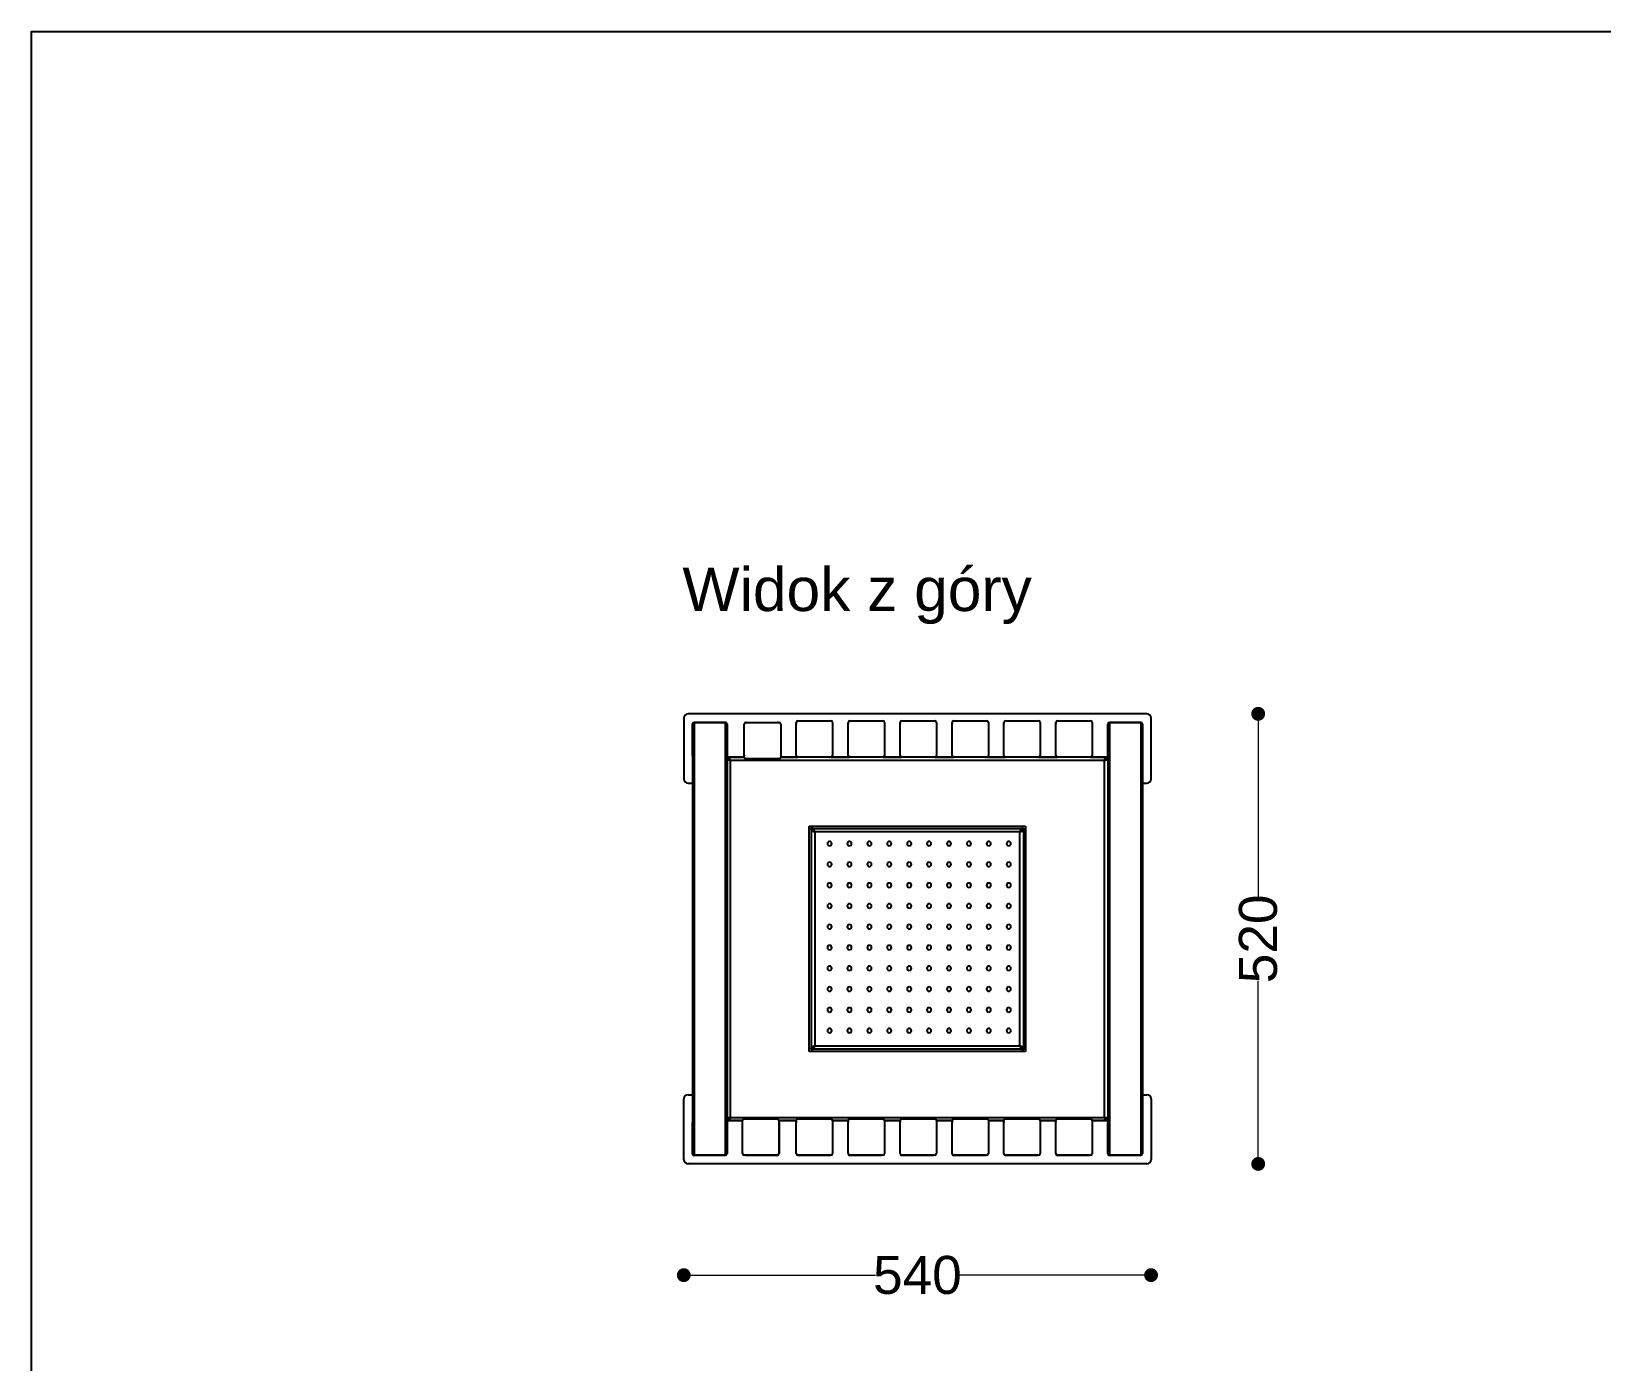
# Model space of a CAD drawing. Header units: millimetres. Extents: x 10366 to 13995, y 24552 to 29685.
# Drawn here: x 10366 to 12181, y 28148 to 29685 of the extents above; entities that cross this region are included whole.
import ezdxf

# ---------------------------------------------------------------- set-up
doc = ezdxf.new("R2010")
doc.units = ezdxf.units.MM
doc.header["$LTSCALE"] = 3
doc.layers.add('Default', color=7, linetype='Continuous')
doc.styles.get("Standard").update_dxf_attribs({"font": 'arial.ttf'})
doc.dimstyles.new('MATEUSZ', dxfattribs={"dimtxt": 35, "dimasz": 16, "dimexe": 0.18, "dimexo": 0.0625, "dimgap": 0.09, "dimtad": 0, "dimdec": 0, "dimdsep": 46, "dimtxsty": 'Standard', "dimblk": 'DOT', "dimcen": 0.09, "dimse1": 1, "dimse2": 1, "dimadec": 0, "dimazin": 0, "dimtfac": 1, "dimtdec": 0, "dimtofl": 0, "dimtmove": 0, "dimatfit": 3, "dimfxl": 1, "dimtolj": 1, "dimtzin": 0, "dimlwd": 9, "dimlwe": 9, "dimarcsym": 0})

# ---------------------------------------------------------------- blocks, each defined once
blk = doc.blocks.new('_Dot')
at = {"color": 0, "linetype": 'ByBlock', "lineweight": -2}
blk.add_line((-0.5, 0), (-1, 0), dxfattribs=at)
at = {"color": 0, "linetype": 'ByBlock', "const_width": 0.5}
blk.add_lwpolyline([(-0.25, 0, 1), (0.25, 0, 1)], format="xyb", close=True, dxfattribs=at)
blk = doc.blocks.new('*D13')
at = {"color": 0, "lineweight": 9, "transparency": 16777216}
for p, q in [((11136, 28247.8), (11341.4, 28247.8)), ((11644, 28247.8), (11438.6, 28247.8))]:
    blk.add_line(p, q, dxfattribs=at)
at = {"layer": 'Defpoints', "color": 0, "transparency": 16777216}
for p in [(11120, 28381.3), (11660, 28381.3), (11660, 28247.8)]:
    blk.add_point(p, dxfattribs=at)
at = {"color": 0, "lineweight": 9, "transparency": 16777216, "xscale": 16, "yscale": 16, "zscale": 16, "rotation": 180}
blk.add_blockref('_Dot', (11120, 28247.8), dxfattribs=at)
at = {"color": 0, "lineweight": 9, "transparency": 16777216, "xscale": 16, "yscale": 16, "zscale": 16}
blk.add_blockref('_Dot', (11660, 28247.8), dxfattribs=at)
at = {"color": 0, "transparency": 16777216, "insert": (11390, 28247.8), "char_height": 44, "attachment_point": 5}
blk.add_mtext('\\A1;540', dxfattribs=at)
blk = doc.blocks.new('*D14')
at = {"color": 0, "lineweight": 9, "transparency": 16777216}
for p, q in [((11783.8, 28880.3), (11783.8, 28684.9)), ((11783.8, 28392.3), (11783.8, 28587.7))]:
    blk.add_line(p, q, dxfattribs=at)
at = {"layer": 'Defpoints', "color": 0, "transparency": 16777216}
for p in [(11655, 28896.3), (11783.8, 28896.3), (11655, 28376.3)]:
    blk.add_point(p, dxfattribs=at)
at = {"color": 0, "lineweight": 9, "transparency": 16777216, "xscale": 16, "yscale": 16, "zscale": 16}
for p, rotation in [((11783.8, 28896.3), 90), ((11783.8, 28376.3), 270)]:
    blk.add_blockref('_Dot', p, dxfattribs=dict(at, rotation=rotation))
at = {"color": 0, "transparency": 16777216, "insert": (11783.8, 28636.3), "char_height": 44, "attachment_point": 5, "rotation": 90}
blk.add_mtext('\\A1;520', dxfattribs=at)

msp = doc.modelspace()

# ---------------------------------------------------------------- linework, layer by layer
msp.add_lwpolyline([(10366.2, 24552.5), (10366.2, 29684.6), (13995, 29684.6), (13995, 24552.5)], close=True)
at = {"layer": 'Default'}
for p, q in [((11120, 28891.3), (11120, 28821.3)), ((11655, 28896.3), (11125, 28896.3)), ((11131.9, 28886.4), (11168.1, 28886.4)), ((11132, 28886.3), (11168, 28886.3)), ((11168, 28886.3), (11132, 28886.3)), ((11132, 28886.3), (11132, 28386.3)), ((11168, 28886.3), (11168, 28386.3)), ((11191.9, 28886.4), (11228.1, 28886.4)), ((11192, 28886.3), (11230, 28886.3)), ((11250, 28848.3), (11250, 28886.3)), ((11252, 28888.3), (11290, 28888.3)), ((11292, 28886.3), (11292, 28848.3)), ((11310, 28848.3), (11310, 28886.3)), ((11312, 28888.3), (11350, 28888.3)), ((11352, 28886.3), (11352, 28848.3)), ((11370, 28848.3), (11370, 28886.3)), ((11372, 28888.3), (11410, 28888.3)), ((11412, 28886.3), (11412, 28848.3)), ((11430, 28848.3), (11430, 28886.3)), ((11432, 28888.3), (11470, 28888.3)), ((11472, 28886.3), (11472, 28848.3)), ((11490, 28848.3), (11490, 28886.3)), ((11492, 28888.3), (11530, 28888.3)), ((11532, 28886.3), (11532, 28848.3)), ((11550, 28848.3), (11550, 28886.3)), ((11552, 28888.3), (11590, 28888.3)), ((11592, 28886.3), (11592, 28848.3)), ((11611.9, 28886.4), (11648.1, 28886.4)), ((11612, 28886.3), (11648, 28886.3)), ((11648, 28886.3), (11612, 28886.3)), ((11612, 28886.3), (11612, 28386.3)), ((11648, 28886.3), (11648, 28386.3)), ((11660, 28821.3), (11660, 28891.3)), ((11130, 28848.3), (11130, 28884.3)), ((11130, 28884.3), (11130, 28848.3)), ((11130, 28884.3), (11130, 28388.3)), ((11170, 28884.3), (11170, 28848.3)), ((11170, 28848.3), (11170, 28884.3)), ((11170, 28884.3), (11170, 28388.3)), ((11189.9, 28848.2), (11189.9, 28884.4)), ((11190, 28846.3), (11190, 28884.3)), ((11232, 28884.3), (11232, 28846.3)), ((11309.9, 28848.2), (11309.9, 28884.4)), ((11369.9, 28848.2), (11369.9, 28884.4)), ((11489.9, 28848.2), (11489.9, 28884.4)), ((11549.9, 28848.2), (11549.9, 28884.4)), ((11610, 28848.3), (11610, 28884.3)), ((11610, 28884.3), (11610, 28848.3)), ((11610, 28884.3), (11610, 28388.3)), ((11650, 28884.3), (11650, 28848.3)), ((11650, 28848.3), (11650, 28884.3)), ((11650, 28884.3), (11650, 28388.3)), ((11190, 28846.3), (11170, 28846.3)), ((11173.4, 28844.3), (11170, 28844.3)), ((11170, 28844.3), (11173.4, 28844.3)), ((11171.5, 28843.7), (11170, 28843.7)), ((11171.5, 28843.7), (11171.5, 28843)), ((11172.6, 28846.3), (11190, 28846.3)), ((11172.6, 28844.8), (11172.6, 28846.3)), ((11173.8, 28842.5), (11173.8, 28430.1)), ((11606.2, 28842.5), (11173.8, 28842.5)), ((11230, 28844.3), (11192, 28844.3)), ((11232, 28846.3), (11252, 28846.3)), ((11251.5, 28846.3), (11232, 28846.3)), ((11290, 28846.3), (11252, 28846.3)), ((11290, 28846.3), (11311.7, 28846.3)), ((11312, 28846.3), (11290, 28846.3)), ((11350, 28846.3), (11312, 28846.3)), ((11372, 28846.3), (11350, 28846.3)), ((11350.6, 28846.3), (11371.7, 28846.3)), ((11410, 28846.3), (11372, 28846.3)), ((11410, 28846.3), (11432, 28846.3)), ((11431.5, 28846.3), (11410, 28846.3)), ((11470, 28846.3), (11432, 28846.3)), ((11470, 28846.3), (11491.7, 28846.3)), ((11492, 28846.3), (11470, 28846.3)), ((11530, 28846.3), (11492, 28846.3)), ((11530, 28846.3), (11552, 28846.3)), ((11552, 28846.3), (11530, 28846.3)), ((11590, 28846.3), (11552, 28846.3)), ((11590, 28846.3), (11607.5, 28846.3)), ((11610, 28846.3), (11590, 28846.3)), ((11606.2, 28430.1), (11606.2, 28842.5)), ((11610, 28844.3), (11606.6, 28844.3)), ((11606.6, 28844.3), (11610, 28844.3)), ((11607.5, 28844.8), (11607.5, 28846.3)), ((11608.5, 28843.7), (11610, 28843.7)), ((11125, 28816.3), (11130, 28816.3)), ((11650, 28816.3), (11655, 28816.3)), ((11265, 28766.3), (11515, 28766.3)), ((11265, 28506.3), (11265, 28766.3)), ((11267.5, 28510.5), (11267.5, 28762.1)), ((11268.5, 28762.1), (11267.5, 28762.1)), ((11269.3, 28763.3), (11268, 28763.3)), ((11268, 28763.3), (11268, 28761.3)), ((11268.5, 28762.1), (11268.5, 28761)), ((11269.2, 28763.8), (11510.8, 28763.8)), ((11269.2, 28762.8), (11269.2, 28763.8)), ((11270.3, 28762.8), (11269.2, 28762.8)), ((11271.5, 28759.8), (11271.5, 28512.8)), ((11508.5, 28759.8), (11271.5, 28759.8)), ((11508.5, 28512.8), (11508.5, 28759.8)), ((11510.8, 28762.8), (11509.8, 28762.8)), ((11512, 28763.3), (11510.1, 28763.3)), ((11510.8, 28762.8), (11510.8, 28763.8)), ((11511.5, 28762.1), (11512.5, 28762.1)), ((11512, 28761.9), (11512, 28763.3)), ((11512.5, 28762.1), (11512.5, 28510.5)), ((11515, 28766.3), (11515, 28506.3)), ((11515, 28506.3), (11265, 28506.3)), ((11268.5, 28510.5), (11267.5, 28510.5)), ((11268, 28510.6), (11268, 28509.3)), ((11268, 28509.3), (11269.9, 28509.3)), ((11269.2, 28509.8), (11270.3, 28509.8)), ((11269.2, 28509.8), (11269.2, 28508.8)), ((11510.8, 28508.8), (11269.2, 28508.8)), ((11271.5, 28512.8), (11508.5, 28512.8)), ((11509.8, 28509.8), (11510.8, 28509.8)), ((11510.7, 28509.3), (11512, 28509.3)), ((11510.8, 28509.8), (11510.8, 28508.8)), ((11511.5, 28510.5), (11511.5, 28511.5)), ((11511.5, 28510.5), (11512.5, 28510.5)), ((11512, 28509.3), (11512, 28511.2)), ((11120, 28381.3), (11120, 28451.3)), ((11125, 28456.3), (11130, 28456.3)), ((11650, 28456.3), (11655, 28456.3)), ((11660, 28451.3), (11660, 28381.3)), ((11130, 28424.3), (11130, 28388.3)), ((11130, 28388.3), (11130, 28424.3)), ((11171.5, 28428.8), (11170, 28428.8)), ((11173.4, 28428.3), (11170, 28428.3)), ((11173.4, 28428.3), (11170, 28428.3)), ((11170, 28426.3), (11188, 28426.3)), ((11170, 28388.3), (11170, 28424.3)), ((11170, 28424.3), (11170, 28388.3)), ((11172.6, 28427.8), (11172.6, 28426.3)), ((11188, 28426.3), (11172.6, 28426.3)), ((11173.8, 28430.1), (11606.2, 28430.1)), ((11188, 28388.3), (11188, 28426.3)), ((11190, 28428.3), (11228, 28428.3)), ((11230, 28426.3), (11230, 28388.3)), ((11250, 28426.3), (11230, 28426.3)), ((11230, 28426.3), (11250, 28426.3)), ((11230.1, 28424.4), (11230.1, 28388.2)), ((11250, 28388.3), (11250, 28426.3)), ((11252, 28428.3), (11290, 28428.3)), ((11310, 28426.3), (11292, 28426.3)), ((11292, 28426.3), (11310, 28426.3)), ((11292, 28426.3), (11292, 28388.3)), ((11309.9, 28388.2), (11309.9, 28424.4)), ((11310, 28388.3), (11310, 28426.3)), ((11312, 28428.3), (11350, 28428.3)), ((11370, 28426.3), (11352, 28426.3)), ((11352, 28426.3), (11370, 28426.3)), ((11352, 28426.3), (11352, 28388.3)), ((11369.9, 28388.2), (11369.9, 28424.4)), ((11370, 28388.3), (11370, 28426.3)), ((11372, 28428.3), (11410, 28428.3)), ((11430, 28426.3), (11412, 28426.3)), ((11412, 28426.3), (11430, 28426.3)), ((11412, 28426.3), (11412, 28388.3)), ((11430, 28388.3), (11430, 28426.3)), ((11432, 28428.3), (11470, 28428.3)), ((11490, 28426.3), (11472, 28426.3)), ((11472, 28426.3), (11490, 28426.3)), ((11472, 28426.3), (11472, 28388.3)), ((11489.9, 28388.2), (11489.9, 28424.4)), ((11490, 28388.3), (11490, 28426.3)), ((11492, 28428.3), (11530, 28428.3)), ((11550, 28426.3), (11532, 28426.3)), ((11532, 28426.3), (11550, 28426.3)), ((11532, 28426.3), (11532, 28388.3)), ((11549.9, 28388.2), (11549.9, 28424.4)), ((11550, 28388.3), (11550, 28426.3)), ((11552, 28428.3), (11590, 28428.3)), ((11607.5, 28426.3), (11592, 28426.3)), ((11592, 28426.3), (11610, 28426.3)), ((11592, 28426.3), (11592, 28388.3)), ((11610, 28428.3), (11606.6, 28428.3)), ((11610, 28428.3), (11606.6, 28428.3)), ((11607.5, 28427.8), (11607.5, 28426.3)), ((11608.5, 28428.8), (11608.5, 28429.6)), ((11608.5, 28428.8), (11610, 28428.8)), ((11610, 28424.3), (11610, 28388.3)), ((11610, 28388.3), (11610, 28424.3)), ((11650, 28388.3), (11650, 28424.3)), ((11650, 28424.3), (11650, 28388.3)), ((11168.1, 28386.2), (11131.9, 28386.2)), ((11132, 28386.3), (11168, 28386.3)), ((11168, 28386.3), (11132, 28386.3)), ((11228, 28386.3), (11190, 28386.3)), ((11228.1, 28386.2), (11191.9, 28386.2)), ((11288.1, 28386.2), (11251.9, 28386.2)), ((11290, 28386.3), (11252, 28386.3)), ((11348.1, 28386.2), (11311.9, 28386.2)), ((11350, 28386.3), (11312, 28386.3)), ((11408.1, 28386.2), (11371.9, 28386.2)), ((11410, 28386.3), (11372, 28386.3)), ((11468.1, 28386.2), (11431.9, 28386.2)), ((11470, 28386.3), (11432, 28386.3)), ((11528.1, 28386.2), (11491.9, 28386.2)), ((11530, 28386.3), (11492, 28386.3)), ((11588.1, 28386.2), (11551.9, 28386.2)), ((11590, 28386.3), (11552, 28386.3)), ((11648.1, 28386.2), (11611.9, 28386.2)), ((11612, 28386.3), (11648, 28386.3)), ((11648, 28386.3), (11612, 28386.3)), ((11655, 28376.3), (11125, 28376.3))]:
    msp.add_line(p, q, dxfattribs=at)
for points in [[(11170, 28843.7, 0), (11170, 28843.7, 0), (11170, 28843.7, 0), (11170, 28843.7, 0), (11170, 28843.6, 0), (11170, 28843.6, 0), (11170.1, 28843.6, 0), (11170.1, 28843.5, 0), (11170.2, 28843.5, 0), (11170.3, 28843.4, 0), (11170.6, 28843.3, 0), (11171.6, 28843, 0), (11173.8, 28842.5, 0)], [(11173.8, 28842.5, 0), (11172.2, 28843.1, 0), (11171.9, 28843.3, 0), (11171.7, 28843.4, 0), (11171.6, 28843.5, 0), (11171.6, 28843.5, 0), (11171.6, 28843.6, 0), (11171.5, 28843.6, 0), (11171.5, 28843.6, 0), (11171.5, 28843.7, 0), (11171.5, 28843.7, 0)], [(11173.8, 28842.5, 0), (11173.2, 28845.2, 0), (11173, 28845.6, 0), (11172.9, 28846, 0), (11172.8, 28846.1, 0), (11172.8, 28846.2, 0), (11172.7, 28846.2, 0), (11172.7, 28846.2, 0), (11172.7, 28846.2, 0), (11172.7, 28846.3, 0), (11172.6, 28846.3, 0), (11172.6, 28846.3, 0), (11172.6, 28846.3, 0), (11172.6, 28846.3, 0)], [(11173.8, 28842.5, 0), (11173.2, 28844.1, 0), (11173, 28844.4, 0), (11172.9, 28844.6, 0), (11172.8, 28844.7, 0), (11172.8, 28844.7, 0), (11172.7, 28844.7, 0), (11172.7, 28844.8, 0), (11172.7, 28844.8, 0), (11172.6, 28844.8, 0), (11172.6, 28844.8, 0)], [(11348.6, 28846.4, 0), (11348.3, 28846.3, 0), (11348, 28846.3, 0)], [(11588.6, 28846.4, 0), (11588.3, 28846.3, 0), (11588, 28846.3, 0)], [(11607.5, 28846.3, 0), (11607.4, 28846.3, 0), (11607.4, 28846.3, 0), (11607.4, 28846.3, 0), (11607.4, 28846.3, 0), (11607.4, 28846.2, 0), (11607.3, 28846.2, 0), (11607.3, 28846.2, 0), (11607.2, 28846.1, 0), (11607.2, 28846, 0), (11607, 28845.7, 0), (11606.7, 28844.7, 0), (11606.2, 28842.5, 0)], [(11606.2, 28842.5, 0), (11606.8, 28844.1, 0), (11607, 28844.4, 0), (11607.2, 28844.6, 0), (11607.2, 28844.7, 0), (11607.3, 28844.7, 0), (11607.3, 28844.7, 0), (11607.3, 28844.8, 0), (11607.4, 28844.8, 0), (11607.4, 28844.8, 0), (11607.5, 28844.8, 0)], [(11606.2, 28842.5, 0), (11608.9, 28843.1, 0), (11609.4, 28843.3, 0), (11609.7, 28843.4, 0), (11609.9, 28843.5, 0), (11609.9, 28843.5, 0), (11609.9, 28843.6, 0), (11610, 28843.6, 0), (11610, 28843.6, 0), (11610, 28843.7, 0), (11610, 28843.7, 0), (11610, 28843.7, 0), (11610, 28843.7, 0)], [(11606.2, 28842.5, 0), (11607.8, 28843.1, 0), (11608.1, 28843.3, 0), (11608.2, 28843.3, 0), (11608.3, 28843.4, 0), (11608.4, 28843.5, 0), (11608.4, 28843.5, 0), (11608.5, 28843.6, 0), (11608.5, 28843.6, 0), (11608.5, 28843.6, 0), (11608.5, 28843.7, 0), (11608.5, 28843.7, 0)], [(11650, 28822.1, 0), (11650, 28822.2, 0), (11650, 28822.3, 0), (11650, 28822.4, 0), (11650, 28822.4, 0), (11649.9, 28822.6, 0), (11649.8, 28822.7, 0)], [(11650, 28822.1, 0), (11650, 28822.7, 0), (11649.9, 28823.2, 0)], [(11268, 28763.3, 0), (11265, 28763.3, 0)], [(11267.5, 28762.1, 0), (11267.5, 28762, 0), (11267.5, 28761.9, 0), (11267.6, 28761.9, 0), (11267.6, 28761.8, 0), (11267.6, 28761.7, 0), (11267.8, 28761.6, 0), (11267.9, 28761.4, 0), (11268.3, 28761.1, 0), (11268.8, 28760.9, 0), (11271.5, 28759.8, 0)], [(11268, 28763.3, 0), (11268, 28766.3, 0)], [(11271.5, 28759.8, 0), (11269.4, 28760.9, 0), (11269, 28761.2, 0), (11268.9, 28761.4, 0), (11268.8, 28761.5, 0), (11268.7, 28761.6, 0), (11268.6, 28761.8, 0), (11268.6, 28761.9, 0), (11268.5, 28761.9, 0), (11268.5, 28762, 0), (11268.5, 28762.1, 0)], [(11271.5, 28759.8, 0), (11270.4, 28762.6, 0), (11270.1, 28763.1, 0), (11269.9, 28763.3, 0), (11269.8, 28763.5, 0), (11269.7, 28763.6, 0), (11269.6, 28763.7, 0), (11269.5, 28763.7, 0), (11269.4, 28763.7, 0), (11269.4, 28763.8, 0), (11269.3, 28763.8, 0), (11269.2, 28763.8, 0)], [(11271.5, 28759.8, 0), (11270.4, 28761.9, 0), (11270.1, 28762.3, 0), (11269.9, 28762.4, 0), (11269.8, 28762.5, 0), (11269.7, 28762.6, 0), (11269.5, 28762.7, 0), (11269.4, 28762.7, 0), (11269.4, 28762.8, 0), (11269.3, 28762.8, 0), (11269.2, 28762.8, 0)], [(11510.8, 28763.8, 0), (11510.7, 28763.8, 0), (11510.7, 28763.8, 0), (11510.6, 28763.7, 0), (11510.5, 28763.7, 0), (11510.5, 28763.7, 0), (11510.3, 28763.5, 0), (11510.2, 28763.4, 0), (11509.9, 28763, 0), (11509.6, 28762.5, 0), (11508.5, 28759.8, 0)], [(11508.5, 28759.8, 0), (11509.7, 28761.9, 0), (11510, 28762.3, 0), (11510.1, 28762.4, 0), (11510.2, 28762.5, 0), (11510.4, 28762.6, 0), (11510.5, 28762.7, 0), (11510.6, 28762.7, 0), (11510.7, 28762.8, 0), (11510.7, 28762.8, 0), (11510.8, 28762.8, 0)], [(11508.5, 28759.8, 0), (11511.3, 28760.9, 0), (11511.8, 28761.2, 0), (11512, 28761.4, 0), (11512.2, 28761.5, 0), (11512.3, 28761.6, 0), (11512.4, 28761.7, 0), (11512.4, 28761.8, 0), (11512.5, 28761.9, 0), (11512.5, 28761.9, 0), (11512.5, 28762, 0), (11512.5, 28762.1, 0)], [(11508.5, 28759.8, 0), (11510.6, 28760.9, 0), (11511, 28761.2, 0), (11511.2, 28761.4, 0), (11511.3, 28761.5, 0), (11511.4, 28761.6, 0), (11511.5, 28761.8, 0), (11511.5, 28761.9, 0), (11511.5, 28761.9, 0), (11511.5, 28762, 0), (11511.5, 28762.1, 0)], [(11512, 28763.3, 0), (11512, 28766.3, 0)], [(11512, 28763.3, 0), (11515, 28763.3, 0)], [(11268, 28509.3, 0), (11265, 28509.3, 0)], [(11271.5, 28512.8, 0), (11268.7, 28511.6, 0), (11268.2, 28511.3, 0), (11267.8, 28511.1, 0), (11267.7, 28510.9, 0), (11267.6, 28510.8, 0), (11267.6, 28510.8, 0), (11267.6, 28510.7, 0), (11267.5, 28510.6, 0), (11267.5, 28510.6, 0), (11267.5, 28510.5, 0)], [(11268, 28509.3, 0), (11268, 28506.3, 0)], [(11271.5, 28512.8, 0), (11269.4, 28511.6, 0), (11269, 28511.3, 0), (11268.9, 28511.2, 0), (11268.8, 28511.1, 0), (11268.7, 28510.9, 0), (11268.6, 28510.8, 0), (11268.6, 28510.7, 0), (11268.5, 28510.6, 0), (11268.5, 28510.6, 0), (11268.5, 28510.5, 0)], [(11269.2, 28508.8, 0), (11269.3, 28508.8, 0), (11269.4, 28508.8, 0), (11269.4, 28508.8, 0), (11269.5, 28508.9, 0), (11269.6, 28508.9, 0), (11269.7, 28509, 0), (11269.9, 28509.2, 0), (11270.2, 28509.6, 0), (11270.4, 28510.1, 0), (11271.5, 28512.8, 0)], [(11271.5, 28512.8, 0), (11270.4, 28510.7, 0), (11270.1, 28510.3, 0), (11269.9, 28510.1, 0), (11269.8, 28510, 0), (11269.7, 28509.9, 0), (11269.5, 28509.8, 0), (11269.4, 28509.8, 0), (11269.4, 28509.8, 0), (11269.3, 28509.8, 0), (11269.2, 28509.8, 0)], [(11508.5, 28512.8, 0), (11509.7, 28509.9, 0), (11510, 28509.5, 0), (11510.1, 28509.3, 0), (11510.2, 28509.1, 0), (11510.4, 28509, 0), (11510.5, 28508.9, 0), (11510.5, 28508.9, 0), (11510.6, 28508.8, 0), (11510.7, 28508.8, 0), (11510.7, 28508.8, 0), (11510.8, 28508.8, 0)], [(11508.5, 28512.8, 0), (11509.7, 28510.7, 0), (11510, 28510.3, 0), (11510.1, 28510.1, 0), (11510.2, 28510, 0), (11510.4, 28509.9, 0), (11510.5, 28509.8, 0), (11510.6, 28509.8, 0), (11510.7, 28509.8, 0), (11510.7, 28509.8, 0), (11510.8, 28509.8, 0)], [(11512.5, 28510.5, 0), (11512.5, 28510.6, 0), (11512.5, 28510.6, 0), (11512.5, 28510.7, 0), (11512.4, 28510.8, 0), (11512.4, 28510.8, 0), (11512.3, 28511, 0), (11512.1, 28511.1, 0), (11511.9, 28511.3, 0), (11511.5, 28511.6, 0), (11510.2, 28512.1, 0), (11508.5, 28512.8, 0)], [(11508.5, 28512.8, 0), (11510.6, 28511.6, 0), (11511, 28511.3, 0), (11511.2, 28511.2, 0), (11511.3, 28511.1, 0), (11511.4, 28510.9, 0), (11511.5, 28510.8, 0), (11511.5, 28510.7, 0), (11511.5, 28510.6, 0), (11511.5, 28510.6, 0), (11511.5, 28510.5, 0)], [(11512, 28509.3, 0), (11512, 28506.3, 0)], [(11512, 28509.3, 0), (11515, 28509.3, 0)], [(11650, 28450.4, 0), (11650, 28450.3, 0), (11650, 28450.3, 0), (11650, 28450.2, 0), (11650, 28450.1, 0), (11649.9, 28450, 0), (11649.8, 28449.8, 0)], [(11650, 28449.8, 0), (11650, 28450.4, 0)], [(11173.8, 28430.1, 0), (11171.1, 28429.4, 0), (11170.7, 28429.3, 0), (11170.3, 28429.1, 0), (11170.2, 28429.1, 0), (11170.1, 28429, 0), (11170.1, 28429, 0), (11170.1, 28429, 0), (11170, 28428.9, 0), (11170, 28428.9, 0), (11170, 28428.9, 0), (11170, 28428.9, 0), (11170, 28428.9, 0), (11170, 28428.8, 0)], [(11173.8, 28430.1, 0), (11172.2, 28429.4, 0), (11171.9, 28429.3, 0), (11171.7, 28429.1, 0), (11171.6, 28429.1, 0), (11171.6, 28429, 0), (11171.6, 28429, 0), (11171.5, 28429, 0), (11171.5, 28428.9, 0), (11171.5, 28428.9, 0), (11171.5, 28428.8, 0)], [(11172.6, 28426.3, 0), (11172.6, 28426.3, 0), (11172.6, 28426.3, 0), (11172.6, 28426.3, 0), (11172.7, 28426.3, 0), (11172.7, 28426.3, 0), (11172.7, 28426.3, 0), (11172.7, 28426.4, 0), (11172.8, 28426.4, 0), (11172.9, 28426.5, 0), (11172.9, 28426.7, 0), (11173.1, 28427.1, 0), (11173.4, 28428.2, 0), (11173.8, 28430.1, 0)], [(11173.8, 28430.1, 0), (11173.2, 28428.4, 0), (11173, 28428.2, 0), (11173, 28428, 0), (11172.9, 28428, 0), (11172.8, 28427.9, 0), (11172.8, 28427.8, 0), (11172.7, 28427.8, 0), (11172.7, 28427.8, 0), (11172.7, 28427.8, 0), (11172.6, 28427.8, 0), (11172.6, 28427.8, 0)], [(11610, 28428.8, 0), (11610, 28428.9, 0), (11610, 28428.9, 0), (11610, 28428.9, 0), (11610, 28428.9, 0), (11610, 28428.9, 0), (11610, 28429, 0), (11609.9, 28429, 0), (11609.9, 28429, 0), (11609.8, 28429.1, 0), (11609.6, 28429.2, 0), (11609.2, 28429.4, 0), (11608.1, 28429.7, 0), (11606.2, 28430.1, 0)], [(11606.2, 28430.1, 0), (11607.8, 28429.4, 0), (11608.1, 28429.3, 0), (11608.2, 28429.2, 0), (11608.3, 28429.1, 0), (11608.4, 28429.1, 0), (11608.4, 28429, 0), (11608.5, 28429, 0), (11608.5, 28429, 0), (11608.5, 28428.9, 0), (11608.5, 28428.9, 0), (11608.5, 28428.8, 0)], [(11606.2, 28430.1, 0), (11606.8, 28427.4, 0), (11607, 28426.9, 0), (11607.2, 28426.6, 0), (11607.2, 28426.4, 0), (11607.3, 28426.4, 0), (11607.3, 28426.4, 0), (11607.3, 28426.3, 0), (11607.4, 28426.3, 0), (11607.4, 28426.3, 0), (11607.4, 28426.3, 0), (11607.4, 28426.3, 0), (11607.5, 28426.3, 0)], [(11606.2, 28430.1, 0), (11606.8, 28428.4, 0), (11607, 28428.2, 0), (11607.1, 28428, 0), (11607.2, 28428, 0), (11607.2, 28427.9, 0), (11607.3, 28427.8, 0), (11607.3, 28427.8, 0), (11607.3, 28427.8, 0), (11607.4, 28427.8, 0), (11607.4, 28427.8, 0), (11607.5, 28427.8, 0)]]:
    msp.add_polyline3d(points, dxfattribs=at)
for centre, radius, start, end in [((11125, 28891.3), 5, 90, 180), ((11131.9, 28884.4), 2, 90, 180), ((11132, 28884.3), 2, 90, 180), ((11132, 28884.3), 2, 90, 180), ((11168, 28884.3), 2, 0, 90), ((11168, 28884.3), 2, 0, 90), ((11168.1, 28884.4), 2, 0, 90), ((11191.9, 28884.4), 2, 90, 180), ((11192, 28884.3), 2, 90, 180), ((11228, 28884.3), 2, 59.1651, 90), ((11228.1, 28884.4), 2, 52.0096, 90), ((11230, 28884.3), 2, 0, 90), ((11251.9, 28884.4), 2, 145.9862, 180), ((11252, 28886.3), 2, 90, 180), ((11252, 28884.3), 2, 149.166, 180), ((11290, 28886.3), 2, 0, 90), ((11312, 28886.3), 2, 90, 180), ((11350, 28886.3), 2, 0, 90), ((11350, 28886.3), 2, 0, 90), ((11372, 28886.3), 2, 90, 180), ((11410, 28886.3), 2, 0, 90), ((11431.9, 28884.4), 2, 146.1414, 180), ((11432, 28886.3), 2, 90, 180), ((11432, 28884.3), 2, 149.3091, 180), ((11470, 28886.3), 2, 0, 90), ((11492, 28886.3), 2, 90, 180), ((11530, 28886.3), 2, 0, 90), ((11552, 28886.3), 2, 90, 180), ((11590, 28886.3), 2, 0, 90), ((11611.9, 28884.4), 2, 90, 180), ((11612, 28884.3), 2, 90, 180), ((11612, 28884.3), 2, 90, 180), ((11648, 28884.3), 2, 0, 90), ((11648, 28884.3), 2, 0, 90), ((11648.1, 28884.4), 2, 0, 90), ((11655, 28891.3), 5, 0, 90), ((11311.9, 28884.4), 2, 161.8051, 180), ((11312, 28884.3), 2, 154.2285, 180), ((11371.9, 28884.4), 2, 161.8051, 180), ((11372, 28884.3), 2, 159.3539, 180), ((11491.9, 28884.4), 2, 161.8051, 180), ((11492, 28884.3), 2, 154.347, 180), ((11551.9, 28884.4), 2, 161.8051, 180), ((11552, 28884.3), 2, 159.4529, 180), ((11131.9, 28848.2), 2, 180, 198.1949), ((11132, 28848.3), 2, 180, 202.7231), ((11168, 28848.3), 2, 330.6657, 0), ((11168.1, 28848.2), 2, 341.8051, 0), ((11191.9, 28848.2), 2, 180, 198.1949), ((11192, 28848.3), 2, 180, 197.8579), ((11192, 28846.3), 2, 180, 270), ((11192, 28846.3), 2, 180, 214.1319), ((11230, 28846.3), 2, 270, 0), ((11251.9, 28848.2), 2, 180, 270), ((11252, 28848.3), 2, 180, 270), ((11288, 28848.3), 2, 270, 287.3608), ((11290, 28848.3), 2, 270, 0), ((11311.9, 28848.2), 2, 180, 270), ((11312, 28848.3), 2, 180, 270), ((11350, 28848.3), 2, 270, 0), ((11371.9, 28848.2), 2, 180, 270), ((11372, 28848.3), 2, 180, 270), ((11408, 28848.3), 2, 270, 288.6487), ((11410, 28848.3), 2, 270, 0), ((11431.9, 28848.2), 2, 180, 270), ((11432, 28848.3), 2, 180, 270), ((11468, 28848.3), 2, 270, 287.0937), ((11470, 28848.3), 2, 270, 0), ((11491.9, 28848.2), 2, 180, 270), ((11492, 28848.3), 2, 180, 270), ((11528, 28848.3), 2, 270, 289.915), ((11530, 28848.3), 2, 270, 0), ((11551.9, 28848.2), 2, 180, 270), ((11552, 28848.3), 2, 180, 270), ((11590, 28848.3), 2, 270, 0), ((11611.9, 28848.2), 2, 180, 198.1949), ((11612, 28848.3), 2, 180, 198.6353), ((11648, 28848.3), 2, 335.3685, 0), ((11644, 28838.3), 6, 0, 12.1505), ((11648.1, 28848.2), 2, 341.8051, 0), ((11125, 28821.3), 5, 180, 270), ((11655, 28821.3), 5, 270, 0), ((11288.5, 28746.3), 2.5, 90, 270), ((11288.5, 28746.3), 2.5, 270, 90), ((11311.5, 28746.3), 2.5, 90, 270), ((11311.5, 28746.3), 2.5, 90, 270), ((11311.5, 28746.3), 2.5, 270, 90), ((11334.5, 28746.3), 2.5, 90, 270), ((11334.5, 28746.3), 2.5, 270, 90), ((11357.5, 28746.3), 2.5, 90, 270), ((11357.5, 28746.3), 2.5, 270, 90), ((11380.5, 28746.3), 2.5, 90, 270), ((11380.5, 28746.3), 2.5, 90, 270), ((11380.5, 28746.3), 2.5, 270, 90), ((11403.5, 28746.3), 2.5, 90, 270), ((11403.5, 28746.3), 2.5, 270, 90), ((11426.5, 28746.3), 2.5, 90, 270), ((11426.5, 28746.3), 2.5, 270, 90), ((11449.5, 28746.3), 2.5, 90, 270), ((11449.5, 28746.3), 2.5, 270, 90), ((11472.5, 28746.3), 2.5, 90, 270), ((11472.5, 28746.3), 2.5, 90, 270), ((11472.5, 28746.3), 2.5, 270, 90), ((11495.5, 28746.3), 2.5, 90, 270), ((11495.5, 28746.3), 2.5, 270, 90), ((11288.5, 28722.3), 2.5, 90, 270), ((11288.5, 28722.3), 2.5, 270, 90), ((11311.5, 28722.3), 2.5, 90, 270), ((11311.5, 28722.3), 2.5, 270, 90), ((11334.5, 28722.3), 2.5, 90, 270), ((11334.5, 28722.3), 2.5, 90, 270), ((11334.5, 28722.3), 2.5, 270, 90), ((11357.5, 28722.3), 2.5, 90, 270), ((11357.5, 28722.3), 2.5, 270, 90), ((11380.5, 28722.3), 2.5, 90, 270), ((11380.5, 28722.3), 2.5, 270, 90), ((11403.5, 28722.3), 2.5, 90, 270), ((11403.5, 28722.3), 2.5, 270, 90), ((11426.5, 28722.3), 2.5, 90, 270), ((11426.5, 28722.3), 2.5, 270, 90), ((11449.5, 28722.3), 2.5, 90, 270), ((11449.5, 28722.3), 2.5, 270, 90), ((11472.5, 28722.3), 2.5, 90, 270), ((11472.5, 28722.3), 2.5, 270, 90), ((11495.5, 28722.3), 2.5, 90, 270), ((11495.5, 28722.3), 2.5, 270, 90), ((11288.5, 28698.3), 2.5, 90, 270), ((11288.5, 28698.3), 2.5, 270, 90), ((11311.5, 28698.3), 2.5, 90, 270), ((11311.5, 28698.3), 2.5, 270, 90), ((11334.5, 28698.3), 2.5, 90, 270), ((11334.5, 28698.3), 2.5, 270, 90), ((11357.5, 28698.3), 2.5, 90, 270), ((11357.5, 28698.3), 2.5, 270, 90), ((11380.5, 28698.3), 2.5, 90, 270), ((11380.5, 28698.3), 2.5, 270, 90), ((11403.5, 28698.3), 2.5, 90, 270), ((11403.5, 28698.3), 2.5, 270, 90), ((11426.5, 28698.3), 2.5, 90, 270), ((11426.5, 28698.3), 2.5, 90, 270), ((11426.5, 28698.3), 2.5, 270, 90), ((11449.5, 28698.3), 2.5, 90, 270), ((11449.5, 28698.3), 2.5, 270, 90), ((11472.5, 28698.3), 2.5, 90, 270), ((11472.5, 28698.3), 2.5, 270, 90), ((11495.5, 28698.3), 2.5, 90, 270), ((11495.5, 28698.3), 2.5, 270, 90), ((11288.5, 28674.3), 2.5, 90, 270), ((11288.5, 28674.3), 2.5, 90, 270), ((11288.5, 28674.3), 2.5, 270, 90), ((11311.5, 28674.3), 2.5, 90, 270), ((11311.5, 28674.3), 2.5, 270, 90), ((11334.5, 28674.3), 2.5, 90, 270), ((11334.5, 28674.3), 2.5, 270, 90), ((11357.5, 28674.3), 2.5, 90, 270), ((11357.5, 28674.3), 2.5, 270, 90), ((11380.5, 28674.3), 2.5, 90, 270), ((11380.5, 28674.3), 2.5, 270, 90), ((11403.5, 28674.3), 2.5, 90, 270), ((11403.5, 28674.3), 2.5, 270, 90), ((11426.5, 28674.3), 2.5, 90, 270), ((11426.5, 28674.3), 2.5, 270, 90), ((11449.5, 28674.3), 2.5, 90, 270), ((11449.5, 28674.3), 2.5, 90, 270), ((11449.5, 28674.3), 2.5, 270, 90), ((11472.5, 28674.3), 2.5, 90, 270), ((11472.5, 28674.3), 2.5, 270, 90), ((11495.5, 28674.3), 2.5, 90, 270), ((11495.5, 28674.3), 2.5, 270, 90), ((11288.5, 28650.3), 2.5, 90, 270), ((11288.5, 28650.3), 2.5, 270, 90), ((11311.5, 28650.3), 2.5, 90, 270), ((11311.5, 28650.3), 2.5, 270, 90), ((11334.5, 28650.3), 2.5, 90, 270), ((11334.5, 28650.3), 2.5, 270, 90), ((11357.5, 28650.3), 2.5, 90, 270), ((11357.5, 28650.3), 2.5, 270, 90), ((11380.5, 28650.3), 2.5, 90, 270), ((11380.5, 28650.3), 2.5, 270, 90), ((11403.5, 28650.3), 2.5, 90, 270), ((11403.5, 28650.3), 2.5, 270, 90), ((11426.5, 28650.3), 2.5, 90, 270), ((11426.5, 28650.3), 2.5, 90, 270), ((11426.5, 28650.3), 2.5, 270, 90), ((11449.5, 28650.3), 2.5, 90, 270), ((11449.5, 28650.3), 2.5, 270, 90), ((11472.5, 28650.3), 2.5, 90, 270), ((11472.5, 28650.3), 2.5, 270, 90), ((11495.5, 28650.3), 2.5, 90, 270), ((11495.5, 28650.3), 2.5, 270, 90), ((11288.5, 28626.3), 2.5, 90, 270), ((11288.5, 28626.3), 2.5, 270, 90), ((11311.5, 28626.3), 2.5, 90, 270), ((11311.5, 28626.3), 2.5, 270, 90), ((11334.5, 28626.3), 2.5, 90, 270), ((11334.5, 28626.3), 2.5, 270, 90), ((11357.5, 28626.3), 2.5, 90, 270), ((11357.5, 28626.3), 2.5, 270, 90), ((11380.5, 28626.3), 2.5, 90, 270), ((11380.5, 28626.3), 2.5, 270, 90), ((11403.5, 28626.3), 2.5, 90, 270), ((11403.5, 28626.3), 2.5, 90, 270), ((11403.5, 28626.3), 2.5, 270, 90), ((11426.5, 28626.3), 2.5, 90, 270), ((11426.5, 28626.3), 2.5, 270, 90), ((11449.5, 28626.3), 2.5, 90, 270), ((11449.5, 28626.3), 2.5, 270, 90), ((11472.5, 28626.3), 2.5, 90, 270), ((11472.5, 28626.3), 2.5, 270, 90), ((11495.5, 28626.3), 2.5, 90, 270), ((11495.5, 28626.3), 2.5, 270, 90), ((11288.5, 28602.3), 2.5, 90, 270), ((11288.5, 28602.3), 2.5, 270, 90), ((11311.5, 28602.3), 2.5, 90, 270), ((11311.5, 28602.3), 2.5, 270, 90), ((11334.5, 28602.3), 2.5, 90, 270), ((11334.5, 28602.3), 2.5, 270, 90), ((11357.5, 28602.3), 2.5, 90, 270), ((11357.5, 28602.3), 2.5, 270, 90), ((11380.5, 28602.3), 2.5, 90, 270), ((11380.5, 28602.3), 2.5, 270, 90), ((11403.5, 28602.3), 2.5, 90, 270), ((11403.5, 28602.3), 2.5, 270, 90), ((11426.5, 28602.3), 2.5, 90, 270), ((11426.5, 28602.3), 2.5, 270, 90), ((11449.5, 28602.3), 2.5, 90, 270), ((11449.5, 28602.3), 2.5, 270, 90), ((11472.5, 28602.3), 2.5, 90, 270), ((11472.5, 28602.3), 2.5, 270, 90), ((11495.5, 28602.3), 2.5, 90, 270), ((11495.5, 28602.3), 2.5, 270, 90), ((11288.5, 28578.3), 2.5, 90, 270), ((11288.5, 28578.3), 2.5, 90, 270), ((11288.5, 28578.3), 2.5, 270, 90), ((11311.5, 28578.3), 2.5, 90, 270), ((11311.5, 28578.3), 2.5, 270, 90), ((11334.5, 28578.3), 2.5, 90, 270), ((11334.5, 28578.3), 2.5, 270, 90), ((11357.5, 28578.3), 2.5, 90, 270), ((11357.5, 28578.3), 2.5, 270, 90), ((11380.5, 28578.3), 2.5, 90, 270), ((11380.5, 28578.3), 2.5, 270, 90), ((11403.5, 28578.3), 2.5, 90, 270), ((11403.5, 28578.3), 2.5, 270, 90), ((11426.5, 28578.3), 2.5, 90, 270), ((11426.5, 28578.3), 2.5, 270, 90), ((11449.5, 28578.3), 2.5, 90, 270), ((11449.5, 28578.3), 2.5, 90, 270), ((11449.5, 28578.3), 2.5, 270, 90), ((11472.5, 28578.3), 2.5, 90, 270), ((11472.5, 28578.3), 2.5, 270, 90), ((11495.5, 28578.3), 2.5, 90, 270), ((11495.5, 28578.3), 2.5, 270, 90), ((11288.5, 28554.3), 2.5, 90, 270), ((11288.5, 28554.3), 2.5, 270, 90), ((11311.5, 28554.3), 2.5, 90, 270), ((11311.5, 28554.3), 2.5, 270, 90), ((11334.5, 28554.3), 2.5, 90, 270), ((11334.5, 28554.3), 2.5, 90, 270), ((11334.5, 28554.3), 2.5, 270, 90), ((11357.5, 28554.3), 2.5, 90, 270), ((11357.5, 28554.3), 2.5, 270, 90), ((11380.5, 28554.3), 2.5, 90, 270), ((11380.5, 28554.3), 2.5, 270, 90), ((11403.5, 28554.3), 2.5, 90, 270), ((11403.5, 28554.3), 2.5, 270, 90), ((11426.5, 28554.3), 2.5, 90, 270), ((11426.5, 28554.3), 2.5, 90, 270), ((11426.5, 28554.3), 2.5, 270, 90), ((11449.5, 28554.3), 2.5, 90, 270), ((11449.5, 28554.3), 2.5, 270, 90), ((11472.5, 28554.3), 2.5, 90, 270), ((11472.5, 28554.3), 2.5, 270, 90), ((11495.5, 28554.3), 2.5, 90, 270), ((11495.5, 28554.3), 2.5, 270, 90), ((11288.5, 28530.3), 2.5, 90, 270), ((11288.5, 28530.3), 2.5, 270, 90), ((11311.5, 28530.3), 2.5, 90, 270), ((11311.5, 28530.3), 2.5, 270, 90), ((11334.5, 28530.3), 2.5, 90, 270), ((11334.5, 28530.3), 2.5, 270, 90), ((11357.5, 28530.3), 2.5, 90, 270), ((11357.5, 28530.3), 2.5, 270, 90), ((11380.5, 28530.3), 2.5, 90, 270), ((11380.5, 28530.3), 2.5, 270, 90), ((11403.5, 28530.3), 2.5, 90, 270), ((11403.5, 28530.3), 2.5, 270, 90), ((11426.5, 28530.3), 2.5, 90, 270), ((11426.5, 28530.3), 2.5, 270, 90), ((11449.5, 28530.3), 2.5, 90, 270), ((11449.5, 28530.3), 2.5, 270, 90), ((11472.5, 28530.3), 2.5, 90, 270), ((11472.5, 28530.3), 2.5, 270, 90), ((11495.5, 28530.3), 2.5, 90, 270), ((11495.5, 28530.3), 2.5, 270, 90), ((11125, 28451.3), 5, 90, 180), ((11655, 28451.3), 5, 0, 90), ((11644, 28434.3), 6, 345.9506, 0), ((11131.9, 28424.4), 2, 161.8051, 180), ((11132, 28424.3), 2, 155.3698, 180), ((11168, 28424.3), 2, 0, 23.024), ((11168.1, 28424.4), 2, 0, 18.1949), ((11190, 28426.3), 2, 90, 180), ((11228, 28426.3), 2, 0, 90), ((11228.1, 28424.4), 2, 0, 18.1949), ((11251.9, 28424.4), 2, 143.2089, 180), ((11252, 28426.3), 2, 90, 180), ((11252, 28424.3), 2, 150.3928, 180), ((11290, 28426.3), 2, 0, 90), ((11311.9, 28424.4), 2, 161.8051, 180), ((11312, 28426.3), 2, 90, 180), ((11312, 28424.3), 2, 155.4879, 180), ((11350, 28426.3), 2, 0, 90), ((11371.9, 28424.4), 2, 161.8051, 180), ((11372, 28426.3), 2, 90, 180), ((11372, 28424.3), 2, 160.7086, 180), ((11410, 28426.3), 2, 0, 90), ((11431.9, 28424.4), 2, 143.3757, 180), ((11432, 28426.3), 2, 90, 180), ((11432, 28424.3), 2, 150.5299, 180), ((11470, 28426.3), 2, 0, 90), ((11491.9, 28424.4), 2, 161.8051, 180), ((11492, 28426.3), 2, 90, 180), ((11492, 28424.3), 2, 155.6496, 180), ((11530, 28426.3), 2, 0, 90), ((11551.9, 28424.4), 2, 161.8051, 180), ((11552, 28426.3), 2, 90, 180), ((11552, 28424.3), 2, 160.8012, 180), ((11590, 28426.3), 2, 0, 90), ((11611.9, 28424.4), 2, 161.8051, 180), ((11612, 28424.3), 2, 150.6669, 180), ((11648, 28424.3), 2, 0, 22.7218), ((11648.1, 28424.4), 2, 0, 18.1949), ((11125, 28381.3), 5, 180, 270), ((11131.9, 28388.2), 2, 180, 270), ((11132, 28388.3), 2, 180, 270), ((11132, 28388.3), 2, 180, 270), ((11168, 28388.3), 2, 270, 0), ((11168, 28388.3), 2, 270, 0), ((11168.1, 28388.2), 2, 270, 0), ((11190, 28388.3), 2, 180, 270), ((11191.9, 28388.2), 2, 232.4569, 270), ((11192, 28388.3), 2, 239.6424, 270), ((11228, 28388.3), 2, 270, 0), ((11228.1, 28388.2), 2, 270, 0), ((11251.9, 28388.2), 2, 180, 270), ((11252, 28388.3), 2, 180, 270), ((11288, 28388.3), 2, 270, 297.11), ((11288.1, 28388.2), 2, 270, 288.1949), ((11290, 28388.3), 2, 270, 0), ((11311.9, 28388.2), 2, 180, 270), ((11312, 28388.3), 2, 180, 270), ((11348, 28388.3), 2, 270, 295.6466), ((11348.1, 28388.2), 2, 270, 288.1949), ((11350, 28388.3), 2, 270, 0), ((11371.9, 28388.2), 2, 180, 270), ((11372, 28388.3), 2, 180, 270), ((11408, 28388.3), 2, 270, 294.147), ((11408.1, 28388.2), 2, 270, 288.1949), ((11410, 28388.3), 2, 270, 0), ((11431.9, 28388.2), 2, 180, 270), ((11431.9, 28388.2), 2, 180, 211.3315), ((11432, 28388.3), 2, 180, 270), ((11431.9, 28388.2), 2, 241.4171, 270), ((11468, 28388.3), 2, 270, 296.8611), ((11468.1, 28388.2), 2, 270, 288.1949), ((11470, 28388.3), 2, 270, 0), ((11491.9, 28388.2), 2, 180, 270), ((11491.9, 28388.2), 2, 180, 216.7376), ((11492, 28388.3), 2, 180, 270), ((11491.9, 28388.2), 2, 250.459, 270), ((11528, 28388.3), 2, 270, 295.3946), ((11528.1, 28388.2), 2, 270, 288.1949), ((11530, 28388.3), 2, 270, 0), ((11551.9, 28388.2), 2, 180, 270), ((11552, 28388.3), 2, 180, 270), ((11588, 28388.3), 2, 270, 293.8922), ((11588.1, 28388.2), 2, 270, 288.1949), ((11590, 28388.3), 2, 270, 0), ((11611.9, 28388.2), 2, 180, 270), ((11612, 28388.3), 2, 180, 270), ((11612, 28388.3), 2, 180, 270), ((11648, 28388.3), 2, 270, 0), ((11648, 28388.3), 2, 270, 0), ((11648.1, 28388.2), 2, 270, 0), ((11655, 28381.3), 5, 270, 0)]:
    msp.add_arc(centre, radius, start, end, dxfattribs=at)

# ---------------------------------------------------------------- texts
at = {"insert": (11118.5, 29065), "char_height": 50, "attachment_point": 1}
msp.add_mtext_dynamic_manual_height_columns('Widok z góry', width=1167.306, gutter_width=1, heights=[0], dxfattribs=at)

# ---------------------------------------------------------------- dimensions: what is measured, and where the dimension line sits
dim = msp.add_linear_dim(base=(11783.8, 28896.3), p1=(11655, 28376.3), p2=(11655, 28896.3), angle=90, dimstyle='MATEUSZ', override={"dimtxt": 44})
dim.commit()
dim.dimension.update_dxf_attribs({"geometry": '*D14', "text_midpoint": (11783.8, 28636.3)})
dim = msp.add_linear_dim(base=(11660, 28247.8), p1=(11120, 28381.3), p2=(11660, 28381.3), dimstyle='MATEUSZ', override={"dimtxt": 44})
dim.commit()
dim.dimension.update_dxf_attribs({"geometry": '*D13', "text_midpoint": (11390, 28247.8)})

doc.saveas('drawing.dxf')
